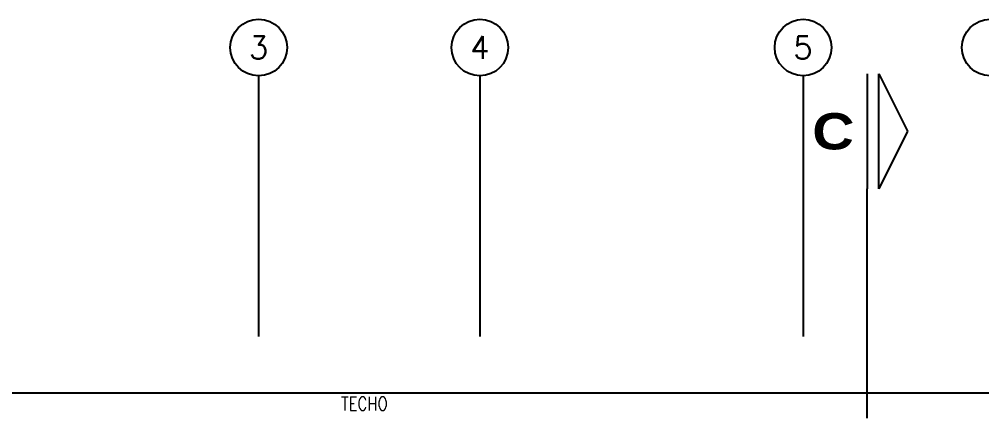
# Model space of a CAD drawing. Header units: millimetres. Extents: x -3 to 53, y -269 to 39.
# Drawn here: x 1.86 to 10.35, y -150.34 to -146.86 of the extents above; entities that cross this region are included whole.
import ezdxf
from ezdxf.enums import TextEntityAlignment as Align

# ---------------------------------------------------------------- set-up
doc = ezdxf.new("R2010")
doc.units = ezdxf.units.MM
doc.header["$LTSCALE"] = 15
for name, pattern in [('CENTER', [2, 1.25, -0.25, 0.25, -0.25]), ('PHANTOM', [63.5, 31.75, -6.35, 6.35, -6.35, 6.35, -6.35]), ('PHANTOM2', [1.25, 0.625, -0.125, 0.125, -0.125, 0.125, -0.125])]:
    doc.linetypes.add(name, pattern=pattern)
doc.layers.get('0').update_dxf_attribs({"color": 250})
for name, color, linetype in [('A-CORTE', 250, 'CENTER'), ('A-EJES', 251, 'PHANTOM'), ('A-LINEAS', 250, 'Continuous'), ('A-TEXTO-AMBIENTE', 252, 'Continuous')]:
    doc.layers.add(name, color=color, linetype=linetype)
doc.layers.add('A-MUROS', color=252, linetype='Continuous', lineweight=30)
doc.styles.add('R160-75', font='', dxfattribs={"height": 0.6})
doc.styles.add('ROMANS', font='romans.shx', dxfattribs={"width": 0.8})
doc.styles.get('R160-75').set_extended_font_data('Arial Black', bold=True)

# ---------------------------------------------------------------- blocks, each defined once
blk = doc.blocks.new('*U104')
blk.add_line((-3, -5.08), (-3, 5.08))
blk.add_lwpolyline([(-4.016, 5.08), (-4.016, -5.08), (-6.556, 0)], close=True)
at = {"linetype": 'Continuous', "style": 'R160-75'}
blk.add_attdef('A', text='', height=0.3, dxfattribs=at).set_placement((0, 0), align=Align.MIDDLE_CENTER)
blk = doc.blocks.new('Cortes-Elev.')
at = {"layer": 'A-CORTE', "linetype": 'CENTER', "ltscale": 0.5}
blk.add_lwpolyline([(9.3406, 20.8306), (9.3406, 37.8534)], dxfattribs=at)
ref = blk.add_blockref('*U104', (9.0406, 38.3614), dxfattribs=dict(at, xscale=0.1, yscale=0.1, zscale=-0.1, rotation=180))
ref.add_attrib('A', 'C', dxfattribs={"layer": '0', "linetype": 'Continuous', "extrusion": (0, 0, -1), "height": 0.32, "rotation": 180, "style": 'R160-75'}).set_placement((-9.0406, 38.3614), align=Align.MIDDLE)
blk = doc.blocks.new('Ejes_Torre G')
at = {"layer": 'A-EJES', "linetype": 'PHANTOM2', "ltscale": 0.5}
for points in [[(3.975, 16.65), (3.975, 14.35)], [(5.925, 16.65), (5.925, 14.35)], [(8.775, 16.65), (8.775, 14.35)]]:
    blk.add_lwpolyline(points, dxfattribs=at)
at = {"layer": 'A-EJES', "linetype": 'Continuous'}
for centre in [(3.975, 16.9), (5.925, 16.9), (8.775, 16.9), (10.425, 16.9)]:
    blk.add_circle(centre, 0.25, dxfattribs=at)
at = {"layer": 'A-EJES', "linetype": 'Continuous', "style": 'ROMANS'}
for s, p in [('3', (3.975, 16.9)), ('4', (5.925, 16.9)), ('5', (8.775, 16.9))]:
    blk.add_text(s, height=0.2, dxfattribs=at).set_placement(p, align=Align.MIDDLE_CENTER)

msp = doc.modelspace()

# ---------------------------------------------------------------- linework, layer by layer
at = {"layer": 'A-LINEAS'}
msp.add_lwpolyline([(15.1, -150.6393), (15.1, -150.1643), (1.35, -150.1644), (1.35, -152.9643)], dxfattribs=at)

# ---------------------------------------------------------------- block references
at = {"layer": 'A-CORTE'}
msp.add_blockref('Cortes-Elev.', (0, -186.2143), dxfattribs=at)
at = {"layer": 'A-MUROS'}
msp.add_blockref('Ejes_Torre G', (0, -164.0143), dxfattribs=at)

# ---------------------------------------------------------------- texts
at = {"layer": 'A-TEXTO-AMBIENTE', "style": 'ROMANS', "width": 0.8}
msp.add_text('TECHO', height=0.12, dxfattribs=at).set_placement((4.9074, -150.3179, 0), align=Align.CENTER)

doc.saveas('drawing.dxf')
